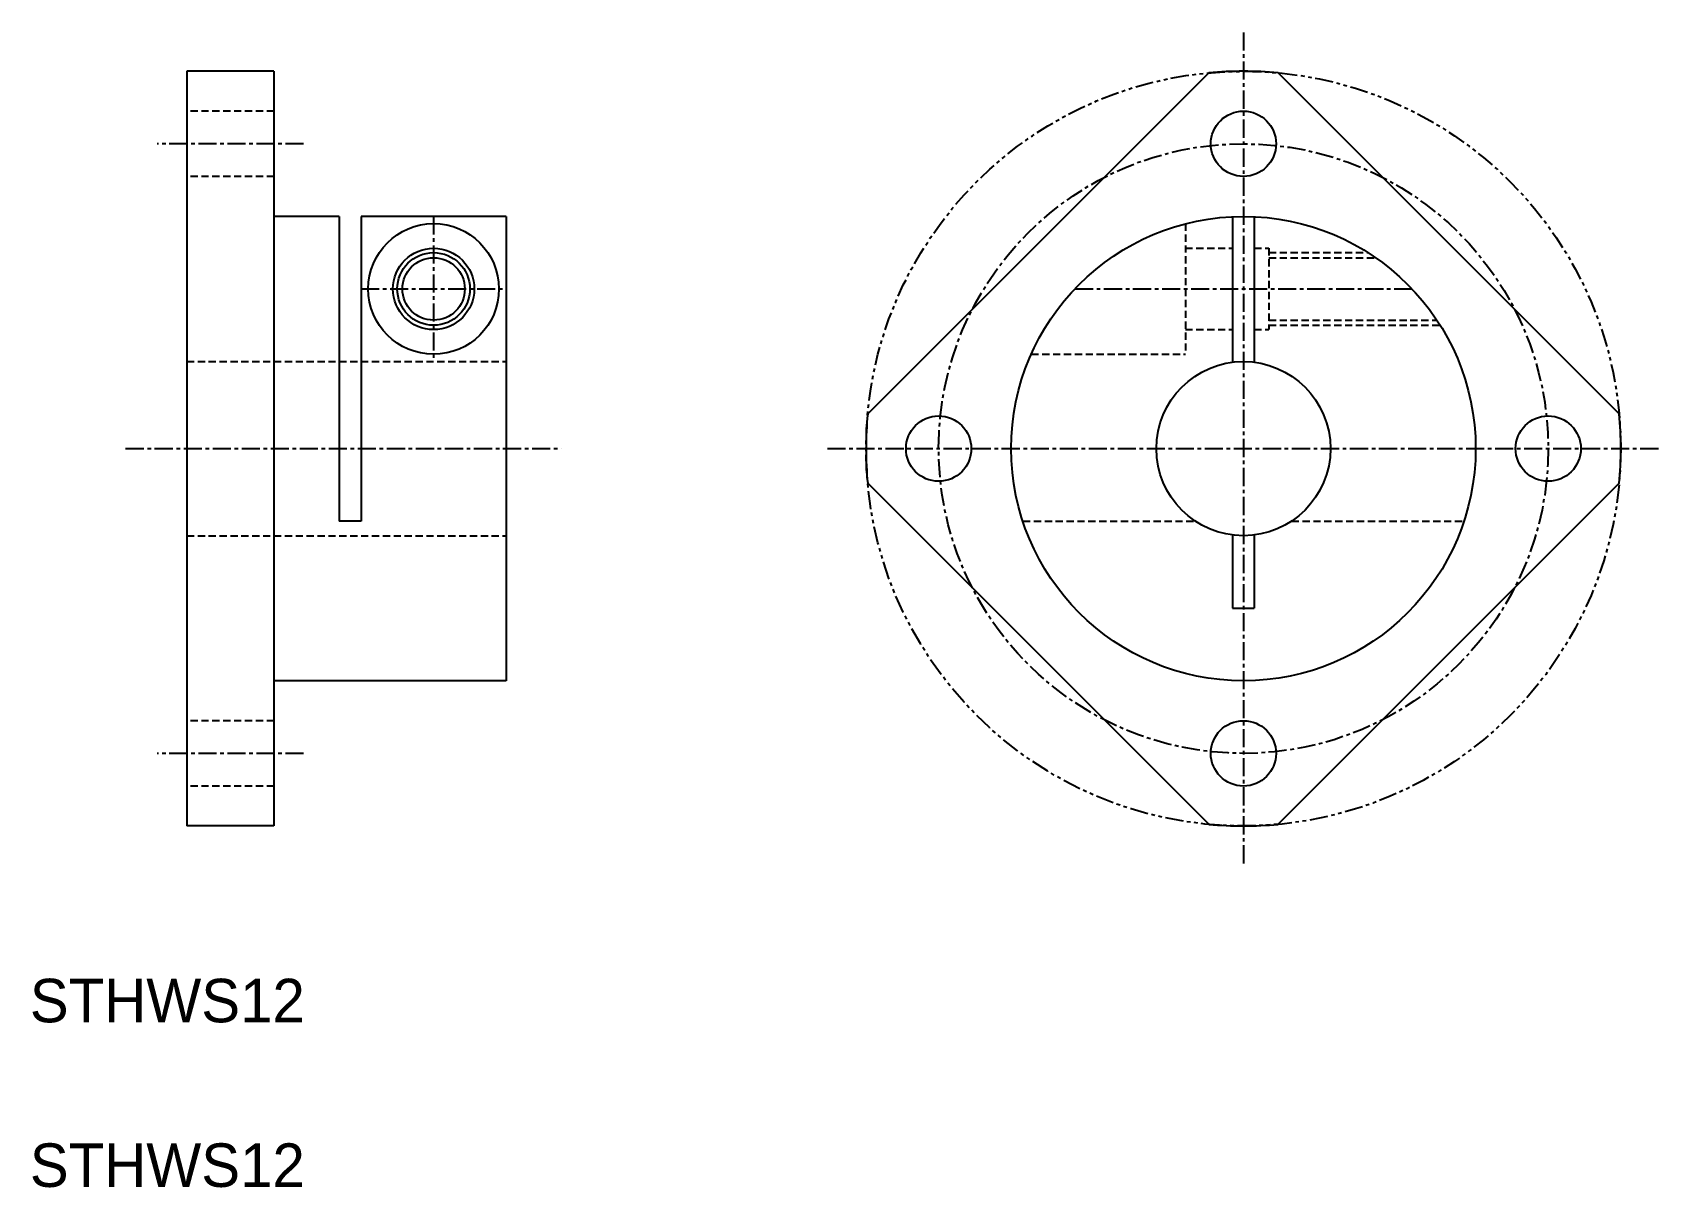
# Model space of a CAD drawing. Extents: x -28 to 84, y -5 to 74.
import ezdxf

# ---------------------------------------------------------------- set-up
doc = ezdxf.new("R2010")
doc.units = 0
for name, pattern in [('CENTER', [2, 1.25, -0.25, 0.25, -0.25]), ('DASHED', [0.75, 0.5, -0.25]), ('PHANTOM', [2.5, 1.25, -0.25, 0.25, -0.25, 0.25, -0.25])]:
    doc.linetypes.add(name, pattern=pattern)
doc.layers.get('0').update_dxf_attribs({"linetype": 'CONTINUOUS'})
doc.layers.add('CENTER', color=1, linetype='CENTER')

msp = doc.modelspace()

# ---------------------------------------------------------------- linework, layer by layer
for p, q in [((-11.66, 71.65), (-17.66, 71.65)), ((-17.66, 71.65), (-17.66, 19.65)), ((-11.66, 71.65), (-11.66, 19.65)), ((52.75, 71.54), (29.25, 48.05)), ((81.03, 48.05), (57.54, 71.54)), ((-7.16, 61.65), (-11.66, 61.65)), ((-7.16, 61.65), (-7.16, 40.65)), ((4.34, 61.65), (-5.66, 61.65)), ((-5.66, 61.65), (-5.66, 40.65)), ((4.34, 61.65), (4.34, 29.65)), ((54.39, 61.64), (54.39, 51.61)), ((55.89, 61.64), (55.89, 51.61)), ((29.25, 43.26), (52.75, 19.77)), ((81.03, 43.26), (57.54, 19.77)), ((-5.66, 40.65), (-7.16, 40.65)), ((54.39, 39.7), (54.39, 34.65)), ((55.89, 39.7), (55.89, 34.65)), ((54.39, 34.65), (55.89, 34.65)), ((4.34, 29.65), (-11.66, 29.65)), ((-11.66, 19.65), (-17.66, 19.65))]:
    msp.add_line(p, q)
at = {"color": 3, "linetype": 'DASHED'}
for p, q in [((-11.66, 68.9), (-17.66, 68.9)), ((-11.66, 64.4), (-17.66, 64.4)), ((51.14, 61.15), (51.14, 52.15)), ((51.14, 59.45), (54.39, 59.45)), ((55.89, 59.45), (56.89, 59.45)), ((56.89, 59.45), (56.89, 53.85)), ((56.89, 59.15), (63.73, 59.15)), ((56.89, 58.8), (64.26, 58.8)), ((51.14, 53.85), (54.39, 53.85)), ((55.89, 53.85), (56.89, 53.85)), ((56.89, 54.5), (68.47, 54.5)), ((56.89, 54.15), (68.7, 54.15)), ((-17.66, 51.65), (4.34, 51.65)), ((40.52, 52.15), (51.14, 52.15)), ((39.95, 40.65), (51.83, 40.65)), ((58.46, 40.65), (70.34, 40.65)), ((-17.66, 39.65), (4.34, 39.65)), ((-11.66, 26.9), (-17.66, 26.9)), ((-11.66, 22.4), (-17.66, 22.4))]:
    msp.add_line(p, q, dxfattribs=at)
at = {"color": 3, "linetype": 'PHANTOM'}
msp.add_circle((55.14, 45.65), 26, dxfattribs=at)
for centre, radius in [((55.14, 66.65), 2.25), ((-0.66, 56.65), 4.5), ((55.14, 45.65), 16), ((-0.66, 56.65), 2.8), ((-0.66, 56.65), 2.15), ((55.14, 45.65), 6), ((34.14, 45.65), 2.25), ((76.14, 45.65), 2.25), ((55.14, 24.65), 2.25)]:
    msp.add_circle(centre, radius)
at = {"color": 3, "linetype": 'CONTINUOUS'}
msp.add_circle((-0.66, 56.65), 2.5, dxfattribs=at)
for start, end in [(84.7151, 95.2849), (174.7151, 185.2849), (354.7151, 5.2849), (264.7151, 275.2849)]:
    msp.add_arc((55.14, 45.65), 26, start, end)
at = {"layer": 'CENTER'}
for p, q in [((55.14, 74.32), (55.14, 16.99)), ((-9.62, 66.65), (-19.7, 66.65)), ((-0.66, 61.65), (-0.66, 51.65)), ((-5.66, 56.65), (4.34, 56.65)), ((43.53, 56.65), (66.76, 56.65)), ((-21.88, 45.65), (8.14, 45.65)), ((26.48, 45.65), (83.81, 45.65)), ((-9.62, 24.65), (-19.7, 24.65))]:
    msp.add_line(p, q, dxfattribs=at)
msp.add_circle((55.14, 45.65), 21, dxfattribs=at)

# ---------------------------------------------------------------- texts
at = {"color": 7, "linetype": 'CONTINUOUS'}
for p in [(-28.48, 6.12), (-28.48, -5.22)]:
    msp.add_text('STHWS12', height=3, dxfattribs=at).set_placement(p)

doc.saveas('drawing.dxf')
